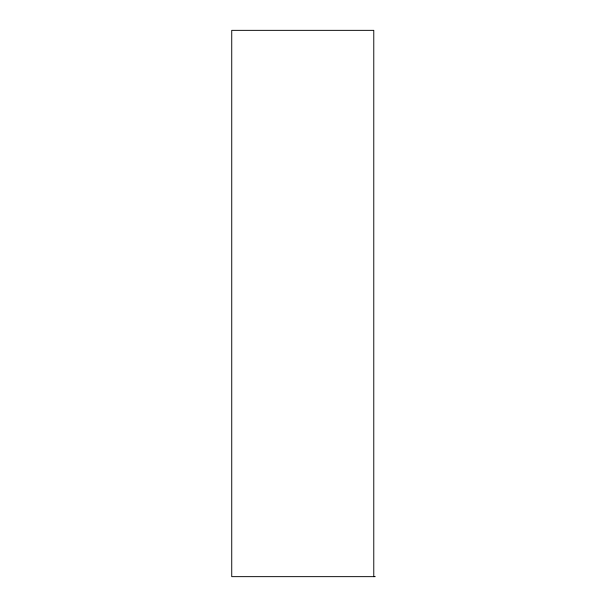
<?xml version="1.0" encoding="UTF-8"?>
<svg xmlns="http://www.w3.org/2000/svg" width="607" height="607" viewBox="0 0 607 607"><rect width="100%" height="100%" fill="white"/><g stroke="black" fill="none" stroke-linecap="round" stroke-linejoin="round"><path stroke-width="0.91" d="M375.263 576.65L231.737 576.65L231.737 30.35L373.775 30.35L373.775 576.65"/></g></svg>
